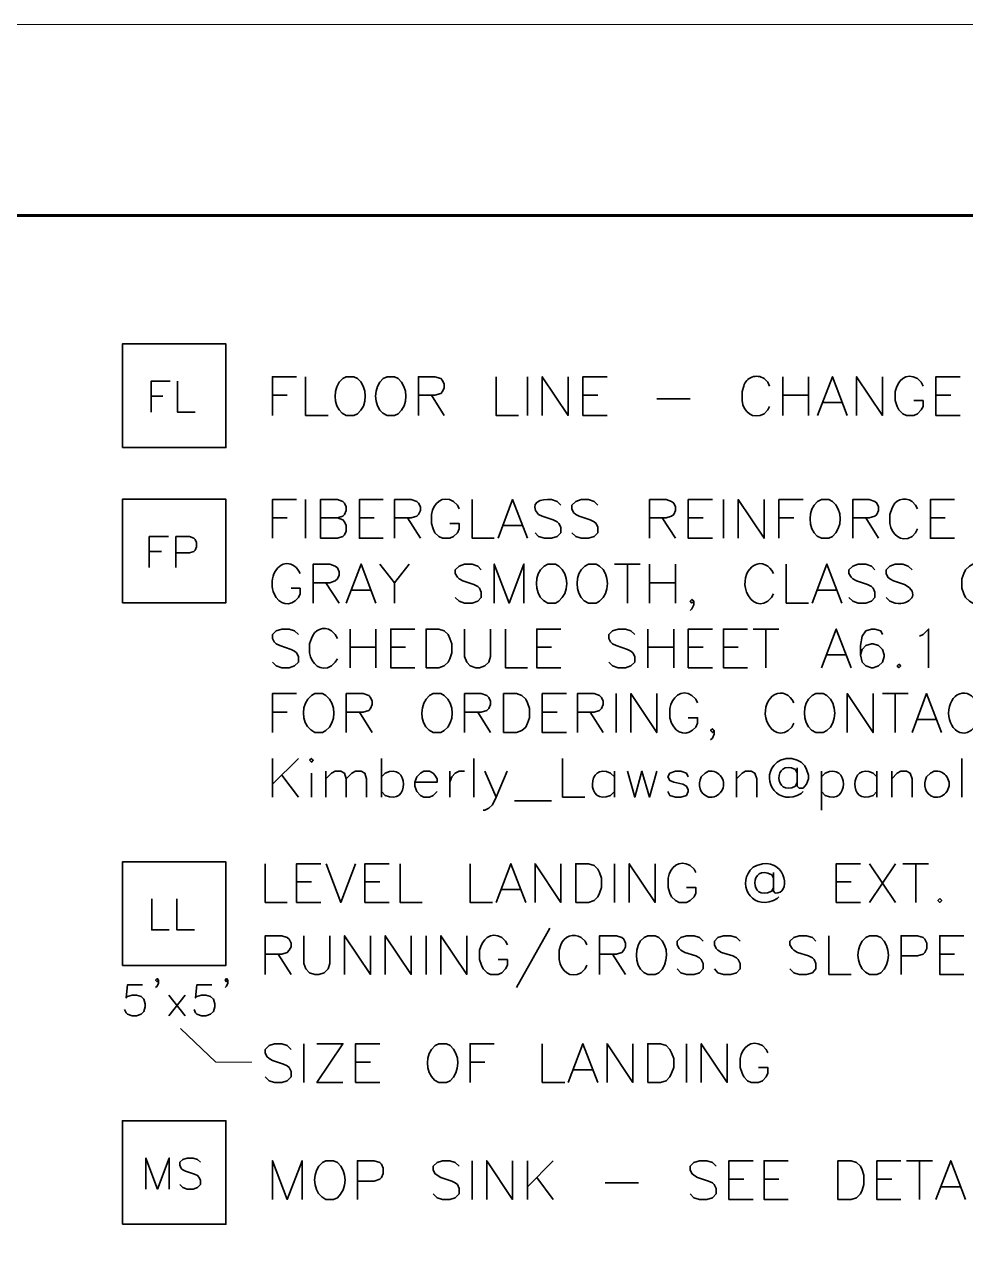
# Model space of a CAD drawing. Header units: inches. Extents: x 5 to 516, y -193 to 129.
# Drawn here: x 81.66 to 90.75, y 18.28 to 30.08 of the extents above; entities that cross this region are included whole.
import ezdxf

# ---------------------------------------------------------------- set-up
doc = ezdxf.new("R2010")
doc.units = ezdxf.units.IN
doc.header["$MEASUREMENT"] = 0
doc.layers.add('PDF_Geometry', color=7, linetype='Continuous')

msp = doc.modelspace()

# ---------------------------------------------------------------- linework, layer by layer
at = {"layer": 'PDF_Geometry', "lineweight": 15}
for points in [[(25.8702947, 30.0810011), (126.1436385, 30.0810011)], [(83.1636343, 20.3810016), (83.5069676, 20.0576683), (83.8536343, 20.0576683)]]:
    msp.add_lwpolyline(points, dxfattribs=at)
at = {"layer": 'PDF_Geometry', "lineweight": 60}
msp.add_lwpolyline([(136.7703009, 28.2343348), (9.7736273, 28.2343348), (9.7736273, 5.734333), (144.7703015, 5.734333)], dxfattribs=at)
at = {"layer": 'PDF_Geometry', "lineweight": 35}
for points in [[(82.6036367, 25.9943342), (82.6036367, 26.9943343), (83.6036367, 26.9943343), (83.6036367, 25.9943342)], [(82.6036367, 24.4943341), (82.6036367, 25.4943342), (83.6036367, 25.4943342), (83.6036367, 24.4943341)], [(85.5369662, 23.8676691), (85.5369662, 24.2410025), (85.6602995, 24.2410025), (85.7136328, 24.2243358), (85.7502995, 24.1876692), (85.7669662, 24.1510025), (85.7869662, 24.0976692), (85.7869662, 24.0110025), (85.7669662, 23.9543358), (85.7502995, 23.9210025), (85.7136328, 23.8843358), (85.6602995, 23.8676691)], [(90.1069705, 23.9010011), (90.0903038, 23.8843344), (90.1069705, 23.8676678), (90.1236371, 23.8843344)], [(86.2869662, 23.2410008), (86.2869662, 23.6176675), (86.4102996, 23.6176675), (86.4636329, 23.5976675), (86.5002996, 23.5643341), (86.5169662, 23.5276675), (86.5369662, 23.4743341), (86.5369662, 23.3843341), (86.5169662, 23.3310008), (86.5002996, 23.2943341), (86.4636329, 23.2610008), (86.4102996, 23.2410008)], [(84.4103046, 22.9743348), (84.4303046, 22.9543348), (84.4469712, 22.9743348), (84.4303046, 22.9910014)], [(82.6036367, 20.9910006), (82.6036367, 21.9910007), (83.6036367, 21.9910007), (83.6036367, 20.9910006)], [(86.9836351, 21.6010013), (86.9836351, 21.9743346), (87.1069685, 21.9743346), (87.1603018, 21.957668), (87.1969685, 21.9210013), (87.2136351, 21.887668), (87.2336351, 21.8343346), (87.2336351, 21.7443346), (87.2136351, 21.6910013), (87.1969685, 21.6543346), (87.1603018, 21.6176679), (87.1069685, 21.6010013)], [(90.5003048, 21.6376681), (90.4836381, 21.6176681), (90.5003048, 21.6010015), (90.5203048, 21.6176681)], [(87.680304, 19.8610007), (87.680304, 20.2343341), (87.8036373, 20.2343341), (87.8569707, 20.2176674), (87.8936374, 20.1810007), (87.910304, 20.1476674), (87.930304, 20.0910007), (87.930304, 20.0043341), (87.910304, 19.9510007), (87.8936374, 19.9143341), (87.8569707, 19.8776674), (87.8036373, 19.8610007)], [(82.6036367, 18.4910004), (82.6036367, 19.4910005), (83.6036367, 19.4910005), (83.6036367, 18.4910004)], [(89.5169741, 18.7310008), (89.5169741, 19.1043342), (89.6436407, 19.1043342), (89.6969741, 19.0876675), (89.7336408, 19.0510009), (89.7503074, 19.0176675), (89.7669741, 18.9643342), (89.7669741, 18.8743342), (89.7503074, 18.8210008), (89.7336408, 18.7843342), (89.6969741, 18.7476675), (89.6436407, 18.7310008)]]:
    msp.add_lwpolyline(points, close=True, dxfattribs=at)
for points in [[(88.856967, 26.5876672), (88.8403003, 26.6243339), (88.8036336, 26.6610005, 0.5083629243), (88.6069669, 26.5876672), (88.5903003, 26.5343338), (88.5903003, 26.4476672)], [(88.266974, 22.617669, 1.1573649951), (88.266974, 22.8676691), (88.2336406, 22.8476691), (88.196974, 22.8143357)], [(90.4469702, 22.617669, 1.1573649951), (90.4469702, 22.8676691), (90.4103035, 22.8476691), (90.3736369, 22.8143357)]]:
    msp.add_lwpolyline(points, format="xyb", dxfattribs=at)
for points in [[(82.8803023, 26.334334), (82.8803023, 26.634334), (83.0636356, 26.634334)], [(83.1369687, 26.6343353), (83.1369687, 26.3343353), (83.3069687, 26.3343353)], [(84.0536354, 26.3043352), (84.0536354, 26.6776685), (84.2869688, 26.6776685)], [(84.373636, 26.6776669), (84.373636, 26.3043336), (84.5903027, 26.3043336)], [(84.8736404, 26.6610002), (84.840307, 26.6776669), (84.7669737, 26.6776669), (84.7336404, 26.6610002), (84.6969737, 26.6243336)], [(85.2669713, 26.6610002), (85.233638, 26.6776669), (85.1603046, 26.6776669), (85.1236379, 26.6610002), (85.0903046, 26.6243336)], [(85.4636358, 26.3043352), (85.4636358, 26.6776685), (85.6236358, 26.6776685), (85.6803025, 26.6610019), (85.6969692, 26.6410019), (85.7136358, 26.6076685), (85.7136358, 26.5710019), (85.6969692, 26.5343352), (85.6803025, 26.5176685), (85.6236358, 26.5010019), (85.4636358, 26.5010019)], [(86.2136359, 26.6776669), (86.2136359, 26.3043336), (86.4303025, 26.3043336)], [(86.5169738, 26.6776669), (86.5169738, 26.3043336)], [(86.6603047, 26.3043352), (86.6603047, 26.6776685), (86.9103048, 26.3043352), (86.9103048, 26.6776685)], [(87.286969, 26.3043352), (87.0536357, 26.3043352), (87.0536357, 26.6776685), (87.286969, 26.6776685)], [(88.9836353, 26.6776669), (88.9836353, 26.3043336)], [(89.2336353, 26.6776669), (89.2336353, 26.3043336)], [(89.3203052, 26.3043352), (89.4636386, 26.6776685), (89.6069719, 26.3043352)], [(89.6969735, 26.3043352), (89.6969735, 26.6776685), (89.9469736, 26.3043352), (89.9469736, 26.6776685)], [(90.3403045, 26.5876672), (90.3203045, 26.6243339), (90.2869711, 26.6610005)], [(90.6969696, 26.3043352), (90.4636362, 26.3043352), (90.4636362, 26.6776685), (90.6969696, 26.6776685)], [(82.8803023, 26.491001), (82.9936356, 26.491001)], [(84.0536354, 26.5010006), (84.1969688, 26.5010006)], [(85.5903041, 26.5010006), (85.7136375, 26.304334)], [(87.0536357, 26.5010006), (87.196969, 26.5010006)], [(87.7669739, 26.4643355), (88.0903073, 26.4643355)], [(88.9836353, 26.5010006), (89.2336353, 26.5010006)], [(90.0703045, 26.5343338), (90.0703045, 26.4476672), (90.0903045, 26.3910005), (90.1069711, 26.3576672), (90.1436378, 26.3210005), (90.1803045, 26.3043338), (90.2503045, 26.3043338), (90.2869711, 26.3210005), (90.3203045, 26.3576672), (90.3403045, 26.3910005), (90.3403045, 26.4476672), (90.2503045, 26.4476672)], [(90.4636362, 26.5010006), (90.6069695, 26.5010006)], [(88.8036336, 26.3210005), (88.8403003, 26.3576672), (88.856967, 26.3910005)], [(89.3736364, 26.4276669), (89.5536364, 26.4276669)], [(84.7669737, 26.3043336), (84.840307, 26.3043336), (84.8736404, 26.3210002)], [(85.1603046, 26.3043336), (85.233638, 26.3043336), (85.2669713, 26.3210002)], [(84.0536354, 25.1176692), (84.0536354, 25.4910026), (84.2869688, 25.4910026)], [(84.373636, 25.491001), (84.373636, 25.1176676)], [(84.5169737, 25.1176692), (84.5169737, 25.4910026), (84.680307, 25.4910026), (84.7336404, 25.4743359), (84.750307, 25.4576693), (84.7669737, 25.4210026), (84.7669737, 25.3843359), (84.750307, 25.3476693), (84.7336404, 25.3310026), (84.680307, 25.3143359), (84.5169737, 25.3143359)], [(85.1236352, 25.1176692), (84.8936352, 25.1176692), (84.8936352, 25.4910026), (85.1236352, 25.4910026)], [(85.233635, 25.1176692), (85.233635, 25.4910026), (85.393635, 25.4910026), (85.4469683, 25.4743359), (85.463635, 25.4576693), (85.483635, 25.4210026), (85.483635, 25.3843359), (85.463635, 25.3476693), (85.4469683, 25.3310026), (85.393635, 25.3143359), (85.233635, 25.3143359)], [(85.8569667, 25.4010012), (85.8403001, 25.4376679), (85.8036334, 25.4743346)], [(85.983635, 25.491001), (85.983635, 25.1176676), (86.1969684, 25.1176676)], [(86.2336351, 25.1176692), (86.3736351, 25.4910026), (86.5169684, 25.1176692)], [(86.8403042, 25.4376681), (86.8036375, 25.4743348), (86.7503042, 25.4910014)], [(87.1969733, 25.4376681), (87.1603067, 25.4743348), (87.1069733, 25.4910014), (87.0369733, 25.4910014), (86.98364, 25.4743348), (86.9469733, 25.4376681), (86.9469733, 25.4010014), (86.96364, 25.3676681), (86.98364, 25.3476681), (87.0169733, 25.3310014), (87.12364, 25.2943348), (87.1603067, 25.2776681), (87.1803067, 25.2610014), (87.1969733, 25.2243348), (87.1969733, 25.1710014), (87.1603067, 25.1343347), (87.1069733, 25.1176681), (87.0369733, 25.1176681), (86.98364, 25.1343347), (86.9469733, 25.1710014)], [(87.6969734, 25.1176692), (87.6969734, 25.4910026), (87.8569734, 25.4910026), (87.9103067, 25.4743359), (87.9303067, 25.4576693), (87.9469734, 25.4210026), (87.9469734, 25.3843359), (87.9303067, 25.3476693), (87.9103067, 25.3310026), (87.8569734, 25.3143359), (87.6969734, 25.3143359)], [(88.3036385, 25.1176692), (88.0703051, 25.1176692), (88.0703051, 25.4910026), (88.3036385, 25.4910026)], [(88.4103049, 25.491001), (88.4103049, 25.1176676)], [(88.5536358, 25.1176692), (88.5536358, 25.4910026), (88.8036358, 25.1176692), (88.8036358, 25.4910026)], [(88.9469735, 25.1176692), (88.9469735, 25.4910026), (89.1803068, 25.4910026)], [(89.4636337, 25.4743343), (89.4303003, 25.491001), (89.356967, 25.491001), (89.3203003, 25.4743343), (89.286967, 25.4376676)], [(89.660305, 25.1176692), (89.660305, 25.4910026), (89.820305, 25.4910026), (89.8736383, 25.4743359), (89.8936383, 25.4576693), (89.910305, 25.4210026), (89.910305, 25.3843359), (89.8936383, 25.3476693), (89.8736383, 25.3310026), (89.820305, 25.3143359), (89.660305, 25.3143359)], [(90.0369699, 25.4010012), (90.0169699, 25.3476679), (90.0169699, 25.2610012)], [(90.2869699, 25.4010012), (90.2669699, 25.4376679), (90.2336366, 25.4743346)], [(90.6436384, 25.1176692), (90.410305, 25.1176692), (90.410305, 25.4910026), (90.6436384, 25.4910026)], [(84.0536354, 25.3143347), (84.1969688, 25.3143347)], [(84.6803038, 25.3143347), (84.7336371, 25.2943347), (84.7503038, 25.277668), (84.7669704, 25.2410014), (84.7669704, 25.187668), (84.7503038, 25.1510013), (84.7336371, 25.1343347), (84.6803038, 25.117668), (84.5169704, 25.117668)], [(84.8936352, 25.3143347), (85.0369686, 25.3143347)], [(85.3569667, 25.3143347), (85.4836334, 25.117668)], [(85.5903, 25.3476679), (85.5903, 25.2610012), (85.6069667, 25.2076679), (85.6236334, 25.1710012), (85.6603, 25.1343345), (85.6969667, 25.1176679), (85.7669667, 25.1176679), (85.8036334, 25.1343345), (85.8403001, 25.1710012), (85.8569667, 25.2076679), (85.8569667, 25.2610012), (85.7669667, 25.2610012)], [(86.6236375, 25.3476681), (86.6603042, 25.3310014), (86.7669709, 25.2943348), (86.8036375, 25.2776681), (86.8203042, 25.2610014), (86.8403042, 25.2243348), (86.8403042, 25.1710014), (86.8036375, 25.1343347), (86.7503042, 25.1176681), (86.6803042, 25.1176681), (86.6236375, 25.1343347), (86.5903042, 25.1710014)], [(87.8203051, 25.3143347), (87.9469718, 25.117668)], [(88.0703051, 25.3143347), (88.2136385, 25.3143347)], [(88.9469735, 25.3143347), (89.0903068, 25.3143347)], [(89.7869665, 25.3143347), (89.9102998, 25.117668)], [(90.410305, 25.3143347), (90.5536384, 25.3143347)], [(86.2869662, 25.2410009), (86.4636329, 25.2410009)], [(90.2336366, 25.1343345), (90.2669699, 25.1710012), (90.2869699, 25.2076679)], [(82.8636397, 24.8343338), (82.8636397, 25.1343339), (83.0503063, 25.1343339)], [(83.1202993, 24.8343338), (83.1202993, 25.1343339), (83.2502993, 25.1343339), (83.2936326, 25.1176672), (83.306966, 25.1043339), (83.3202993, 25.0776672), (83.3202993, 25.0343339), (83.306966, 25.0043339), (83.2936326, 24.9910005), (83.2502993, 24.9776672), (83.1202993, 24.9776672)], [(89.356967, 25.1176676), (89.4303003, 25.1176676), (89.4636337, 25.1343343)], [(82.8636397, 24.9910009), (82.9803063, 24.9910009)], [(84.4469731, 24.4910009), (84.4469731, 24.8676676), (84.6069731, 24.8676676), (84.6603065, 24.8476676), (84.6803065, 24.8310009), (84.6969731, 24.7943342), (84.6969731, 24.7610009), (84.6803065, 24.7243342), (84.6603065, 24.7076676), (84.6069731, 24.6876676), (84.4469731, 24.6876676)], [(84.7669737, 24.4910009), (84.910307, 24.8676676), (85.0536404, 24.4910009)], [(85.0903041, 24.8676692), (85.2336374, 24.6876692), (85.2336374, 24.4910025)], [(85.3736361, 24.8676692), (85.2336361, 24.6876692)], [(86.070305, 24.8143347), (86.0369716, 24.847668), (85.9836383, 24.867668), (85.9103049, 24.867668), (85.8569716, 24.847668), (85.8203049, 24.8143347), (85.8203049, 24.777668), (85.8403049, 24.7410013), (85.8569716, 24.7243346), (85.8936383, 24.707668), (86.000305, 24.6710013), (86.0369716, 24.6510013), (86.0536383, 24.6343346), (86.070305, 24.597668), (86.070305, 24.5443346), (86.0369716, 24.5110013), (85.9836383, 24.4910013), (85.9103049, 24.4910013), (85.8569716, 24.5110013), (85.8203049, 24.5443346)], [(86.1969733, 24.4910009), (86.1969733, 24.8676676), (86.3403066, 24.4910009), (86.48364, 24.8676676), (86.48364, 24.4910009)], [(86.8203026, 24.8476692), (86.7869692, 24.8676692), (86.7136359, 24.8676692), (86.6803026, 24.8476692), (86.6436359, 24.8143359)], [(87.2136335, 24.8476692), (87.1803002, 24.8676692), (87.1069668, 24.8676692), (87.0703002, 24.8476692), (87.0369668, 24.8143359)], [(87.3569668, 24.8676692), (87.6069669, 24.8676692)], [(87.4836352, 24.8676692), (87.4836352, 24.4910025)], [(87.6969734, 24.8676692), (87.6969734, 24.4910025)], [(87.9469734, 24.8676692), (87.9469734, 24.4910025)], [(89.016974, 24.8676692), (89.016974, 24.4910025), (89.2336407, 24.4910025)], [(89.2669741, 24.4910009), (89.4103074, 24.8676676), (89.5536407, 24.4910009)], [(89.8736364, 24.8143347), (89.8403031, 24.847668), (89.7869698, 24.867668), (89.7136364, 24.867668), (89.6603031, 24.847668), (89.6236364, 24.8143347), (89.6236364, 24.777668), (89.6436364, 24.7410013), (89.6603031, 24.7243346), (89.6969697, 24.707668), (89.8036364, 24.6710013), (89.8403031, 24.6510013), (89.8569698, 24.6343346), (89.8736364, 24.597668), (89.8736364, 24.5443346), (89.8403031, 24.5110013), (89.7869698, 24.4910013), (89.7136364, 24.4910013), (89.6603031, 24.5110013), (89.6236364, 24.5443346)], [(90.2336354, 24.8143347), (90.1969687, 24.847668), (90.1436354, 24.867668), (90.070302, 24.867668), (90.0169687, 24.847668), (89.9836354, 24.8143347), (89.9836354, 24.777668), (90.000302, 24.7410013), (90.0169687, 24.7243346), (90.0536354, 24.707668), (90.160302, 24.6710013)], [(90.9836354, 24.7776678), (90.9636354, 24.8143345), (90.9303021, 24.8476678), (90.8936354, 24.8676678), (90.8203021, 24.8676678), (90.7869687, 24.8476678), (90.7503021, 24.8143345), (90.7336354, 24.7776678), (90.7136354, 24.7243344), (90.7136354, 24.6343344), (90.7336354, 24.5810011), (90.7503021, 24.5443344), (90.7869687, 24.5110011), (90.8203021, 24.4910011), (90.8936354, 24.4910011), (90.9303021, 24.5110011), (90.9636354, 24.5443344), (90.9836354, 24.5810011)], [(84.5703048, 24.687668), (84.6969715, 24.4910014)], [(87.6969734, 24.687668), (87.9469734, 24.687668)], [(84.3036382, 24.5443344), (84.3203048, 24.5810011), (84.3203048, 24.6343344), (84.2336381, 24.6343344)], [(84.8203049, 24.6176692), (85.0003049, 24.6176692)], [(88.8403022, 24.5110011), (88.8736355, 24.5443344), (88.8936355, 24.5810011)], [(89.3203052, 24.6176692), (89.5003052, 24.6176692)], [(86.7136359, 24.4910025), (86.7869692, 24.4910025), (86.8203026, 24.5110025)], [(87.1069668, 24.4910025), (87.1803002, 24.4910025), (87.2136335, 24.5110025)], [(88.1236363, 24.5110001), (88.1069696, 24.4910001), (88.090303, 24.5110001), (88.1069696, 24.5276667), (88.1236363, 24.5110001), (88.1236363, 24.4743334), (88.1069696, 24.4376667), (88.090303, 24.4210001)], [(90.070302, 24.4910013), (90.0169687, 24.5110013), (89.9836354, 24.5443346)], [(84.3036354, 24.187668), (84.2669688, 24.2243347), (84.2136354, 24.2410013), (84.1436354, 24.2410013), (84.0903021, 24.2243347), (84.0536354, 24.187668), (84.0536354, 24.1510013), (84.0703021, 24.117668), (84.0903021, 24.097668), (84.1236354, 24.0810013), (84.2336354, 24.0443347), (84.2669688, 24.027668), (84.2869688, 24.0110013), (84.3036354, 23.9743347), (84.3036354, 23.9210013), (84.2669688, 23.8843346), (84.2136354, 23.867668), (84.1436354, 23.867668), (84.0903021, 23.8843346), (84.0536354, 23.9210013)], [(84.6803038, 24.1510011), (84.6603038, 24.1876678), (84.6236371, 24.2243345)], [(84.8036355, 24.2410009), (84.8036355, 23.8676675)], [(85.0536355, 24.2410009), (85.0536355, 23.8676675)], [(85.4303065, 23.8676691), (85.1969732, 23.8676691), (85.1969732, 24.2410025), (85.4303065, 24.2410025)], [(85.9103047, 24.2410009), (85.9103047, 23.9743342), (85.9303047, 23.9210008), (85.963638, 23.8843342), (86.0169714, 23.8676675), (86.053638, 23.8676675), (86.1069714, 23.8843342), (86.143638, 23.9210008), (86.1603047, 23.9743342), (86.1603047, 24.2410009)], [(86.3036356, 24.2410009), (86.3036356, 23.8676675), (86.5169689, 23.8676675)], [(86.8403001, 23.8676691), (86.6069668, 23.8676691), (86.6069668, 24.2410025), (86.8403001, 24.2410025)], [(87.5536357, 24.187668), (87.516969, 24.2243347), (87.4636357, 24.2410013), (87.3936357, 24.2410013), (87.3403023, 24.2243347), (87.3036357, 24.187668), (87.3036357, 24.1510013), (87.3203023, 24.117668), (87.3403023, 24.097668), (87.3736357, 24.0810013), (87.4836357, 24.0443347), (87.516969, 24.027668), (87.536969, 24.0110013), (87.5536357, 23.9743347), (87.5536357, 23.9210013), (87.516969, 23.8843346), (87.4636357, 23.867668), (87.3936357, 23.867668), (87.3403023, 23.8843346), (87.3036357, 23.9210013)], [(87.680304, 24.2410009), (87.680304, 23.8676675)], [(87.930304, 24.2410009), (87.930304, 23.8676675)], [(88.3036385, 23.8676691), (88.0703051, 23.8676691), (88.0703051, 24.2410025), (88.3036385, 24.2410025)], [(88.6436382, 23.8676691), (88.4103049, 23.8676691), (88.4103049, 24.2410025), (88.6436382, 24.2410025)], [(88.6969735, 24.2410009), (88.9469735, 24.2410009)], [(88.8203052, 24.2410009), (88.8203052, 23.8676675)], [(89.356967, 23.8676691), (89.5003004, 24.2410025), (89.6436337, 23.8676691)], [(89.9469702, 24.187668), (89.9303035, 24.2243347), (89.8736368, 24.2410013), (89.8403035, 24.2410013), (89.7869702, 24.2243347), (89.7503035, 24.1710013), (89.7336368, 24.0810013), (89.7336368, 23.9910013), (89.7503035, 23.9210013), (89.7869702, 23.8843346), (89.8403035, 23.867668), (89.8569702, 23.867668), (89.9103035, 23.8843346), (89.9469702, 23.9210013), (89.9636368, 23.9743347), (89.9636368, 23.9910013), (89.9469702, 24.0443347), (89.9103035, 24.0810013), (89.8569702, 24.097668), (89.8403035, 24.097668), (89.7869702, 24.0810013), (89.7503035, 24.0443347), (89.7336368, 23.9910013)], [(90.3036359, 24.1710003), (90.3403026, 24.187667), (90.3936359, 24.2410003), (90.3936359, 23.867667)], [(84.4303037, 24.1510011), (84.4103037, 24.0976678), (84.4103037, 24.0110011)], [(84.8036355, 24.0643346), (85.0536355, 24.0643346)], [(85.1969732, 24.0643346), (85.3403065, 24.0643346)], [(86.6069668, 24.0643346), (86.7503001, 24.0643346)], [(87.680304, 24.0643346), (87.930304, 24.0643346)], [(88.0703051, 24.0643346), (88.2136385, 24.0643346)], [(88.4103049, 24.0643346), (88.5536382, 24.0643346)], [(89.410305, 23.9910008), (89.590305, 23.9910008)], [(84.6236371, 23.8843344), (84.6603038, 23.9210011), (84.6803038, 23.9543345)], [(84.0536354, 23.2410008), (84.0536354, 23.6176675), (84.2869688, 23.6176675)], [(84.5703024, 23.5976691), (84.5369691, 23.6176691), (84.4636357, 23.6176691), (84.4303024, 23.5976691), (84.3936357, 23.5643358)], [(84.7669737, 23.2410008), (84.7669737, 23.6176675), (84.930307, 23.6176675), (84.9836404, 23.5976675), (85.000307, 23.5810008), (85.0169737, 23.5443341), (85.0169737, 23.5110008), (85.000307, 23.4743341), (84.9836404, 23.4543341), (84.930307, 23.4376675), (84.7669737, 23.4376675)], [(85.7136334, 23.5976691), (85.6803, 23.6176691), (85.6069667, 23.6176691), (85.5703, 23.5976691), (85.5369667, 23.5643358)], [(85.9103047, 23.2410008), (85.9103047, 23.6176675), (86.0703047, 23.6176675), (86.123638, 23.5976675), (86.143638, 23.5810008), (86.1603047, 23.5443341), (86.1603047, 23.5110008), (86.143638, 23.4743341), (86.123638, 23.4543341), (86.0703047, 23.4376675), (85.9103047, 23.4376675)], [(86.8936381, 23.2410008), (86.6603047, 23.2410008), (86.6603047, 23.6176675), (86.8936381, 23.6176675)], [(87.0003045, 23.2410008), (87.0003045, 23.6176675), (87.1603045, 23.6176675), (87.2136378, 23.5976675), (87.2336378, 23.5810008), (87.2503045, 23.5443341), (87.2503045, 23.5110008), (87.2336378, 23.4743341), (87.2136378, 23.4543341), (87.1603045, 23.4376675), (87.0003045, 23.4376675)], [(87.3736362, 23.6176691), (87.3736362, 23.2410024)], [(87.5169739, 23.2410008), (87.5169739, 23.6176675), (87.7669739, 23.2410008), (87.7669739, 23.6176675)], [(89.4103025, 23.5976691), (89.3736358, 23.6176691), (89.3036358, 23.6176691), (89.2669692, 23.5976691), (89.2336358, 23.5643358)], [(89.606967, 23.2410008), (89.606967, 23.6176675), (89.856967, 23.2410008), (89.856967, 23.6176675)], [(89.9469702, 23.6176691), (90.1969702, 23.6176691)], [(90.0703053, 23.6176691), (90.0703053, 23.2410024)], [(90.2336354, 23.2410008), (90.3736354, 23.6176675), (90.5169687, 23.2410008)], [(88.1603049, 23.5276677), (88.1436382, 23.5643344), (88.1069715, 23.5976677)], [(84.0536354, 23.4376679), (84.1969688, 23.4376679)], [(84.8936352, 23.4376679), (85.0169686, 23.2410013)], [(86.0369662, 23.4376679), (86.1602995, 23.2410013)], [(86.6603047, 23.4376679), (86.8036381, 23.4376679)], [(87.1236362, 23.4376679), (87.2503029, 23.2410013)], [(87.8936382, 23.4743343), (87.8936382, 23.3843343), (87.9103048, 23.331001)], [(88.1436382, 23.2943343), (88.1603049, 23.331001), (88.1603049, 23.3843343), (88.0703048, 23.3843343)], [(84.4636357, 23.2410024), (84.5369691, 23.2410024), (84.5703024, 23.2610024)], [(85.6069667, 23.2410024), (85.6803, 23.2410024), (85.7136334, 23.2610024)], [(88.3203051, 23.261), (88.3036385, 23.241), (88.2869718, 23.261), (88.3036385, 23.2776666), (88.3203051, 23.261), (88.3203051, 23.2243333), (88.3036385, 23.1876666), (88.2869718, 23.171)], [(89.036971, 23.261001), (89.0703044, 23.2943343), (89.0903044, 23.331001)], [(89.3036358, 23.2410024), (89.3736358, 23.2410024), (89.4103025, 23.2610024)], [(90.2869699, 23.3676691), (90.4636366, 23.3676691)], [(84.0536354, 22.9910008), (84.0536354, 22.6176674)], [(84.3036354, 22.9910008), (84.0536354, 22.7410007)], [(85.1069667, 22.9910008), (85.1069667, 22.6176674)], [(86.0003044, 22.9910008), (86.0003044, 22.6176674)], [(86.8569668, 22.9910008), (86.8569668, 22.6176674), (87.0703002, 22.6176674)], [(89.1236364, 22.901001), (89.1236364, 22.7243344), (89.1436364, 22.7043344), (89.180303, 22.7043344), (89.2136364, 22.741001), (89.2336364, 22.7943344), (89.2336364, 22.831001), (89.2136364, 22.8843344), (89.1969697, 22.921001), (89.160303, 22.9543344), (89.1236364, 22.9743344), (89.070303, 22.991001), (89.0169697, 22.991001), (88.9636364, 22.9743344), (88.930303, 22.9543344)], [(90.7136362, 22.9910008), (90.7136362, 22.6176674)], [(84.1436352, 22.8310005), (84.3036352, 22.6176671)], [(84.4303037, 22.8476682), (84.4303037, 22.6176682)], [(84.5703048, 22.8676691), (84.5703048, 22.617669)], [(84.5703048, 22.7943353), (84.6236382, 22.8476686), (84.6603048, 22.8676686), (84.7136382, 22.8676686), (84.7503049, 22.8476686), (84.7669715, 22.7943353), (84.7669715, 22.6176686)], [(84.7669737, 22.7943353), (84.820307, 22.8476686), (84.8569737, 22.8676686), (84.910307, 22.8676686), (84.9469737, 22.8476686), (84.9636404, 22.7943353), (84.9636404, 22.6176686)], [(85.1069667, 22.8143345), (85.1436333, 22.8476678)], [(85.4303038, 22.7609999), (85.6436372, 22.7609999), (85.6436372, 22.7943333), (85.6236372, 22.8309999), (85.6069705, 22.8476666), (85.5703038, 22.8676666), (85.5169705, 22.8676666), (85.4836372, 22.8476666), (85.4469705, 22.8143333), (85.4303038, 22.7609999), (85.4303038, 22.7243333), (85.4469705, 22.6709999), (85.4836372, 22.6343333), (85.5169705, 22.6176666), (85.5703038, 22.6176666), (85.6069705, 22.6343333), (85.6436372, 22.6709999)], [(85.7669738, 22.8676691), (85.7669738, 22.617669)], [(85.7669738, 22.7609999), (85.7869738, 22.8143333), (85.8203071, 22.8476666), (85.8569738, 22.8676666), (85.9103071, 22.8676666)], [(86.1069667, 22.8676691), (86.2136334, 22.617669), (86.3203001, 22.8676691)], [(87.3569668, 22.8143345), (87.3203002, 22.8476678)], [(87.3569668, 22.8676691), (87.3569668, 22.617669)], [(87.4836352, 22.8676691), (87.5536352, 22.617669), (87.6236352, 22.8676691), (87.6969685, 22.617669), (87.7669685, 22.8676691)], [(88.0703051, 22.8143345), (88.0536385, 22.8476678), (88.0003051, 22.8676678), (87.9469718, 22.8676678), (87.8936384, 22.8476678), (87.8736384, 22.8143345), (87.8936384, 22.7776678), (87.9303051, 22.7610012), (88.0169718, 22.7410012), (88.0536385, 22.7243345), (88.0703051, 22.6876678), (88.0703051, 22.6710012), (88.0536385, 22.6343345), (88.0003051, 22.6176678), (87.9469718, 22.6176678), (87.8936384, 22.6343345), (87.8736384, 22.6710012)], [(88.5369664, 22.8676691), (88.5369664, 22.617669)], [(88.5369664, 22.7943353), (88.5902997, 22.8476686), (88.6236331, 22.8676686), (88.6802997, 22.8676686), (88.7136331, 22.8476686), (88.7336331, 22.7943353), (88.7336331, 22.6176686)], [(89.1236364, 22.8476682), (89.1069697, 22.8843348)], [(89.356967, 22.8676691), (89.356967, 22.4910024)], [(89.356967, 22.8143345), (89.3936337, 22.8476678)], [(89.8936356, 22.8143345), (89.8569689, 22.8476678)], [(89.8936356, 22.8676691), (89.8936356, 22.617669)], [(90.0369699, 22.8676691), (90.0369699, 22.617669)], [(90.0369699, 22.7943353), (90.0903032, 22.8476686), (90.1236366, 22.8676686), (90.1803033, 22.8676686), (90.2136366, 22.8476686), (90.2336366, 22.7943353), (90.2336366, 22.6176686)], [(85.1436333, 22.6343345), (85.1069667, 22.6710012)], [(87.3203002, 22.6343345), (87.3569668, 22.6710012)], [(89.1069697, 22.7243348), (89.1236364, 22.7610015)], [(89.1236364, 22.6343343), (89.160303, 22.651001), (89.180303, 22.671001)], [(89.3936337, 22.6343345), (89.356967, 22.6710012)], [(89.8569689, 22.6343345), (89.8936356, 22.6710012)], [(86.2136359, 22.617669), (86.1803025, 22.5443357), (86.1436359, 22.5110024), (86.1069692, 22.4910024), (86.0903025, 22.4910024)], [(86.3936353, 22.5810005), (86.750302, 22.5810005)], [(83.9836349, 21.9743347), (83.9836349, 21.6010013), (84.1969682, 21.6010013)], [(84.5202994, 21.6010013), (84.2869661, 21.6010013), (84.2869661, 21.9743346), (84.5202994, 21.9743346)], [(84.5736346, 21.9743347), (84.7136347, 21.6010013), (84.856968, 21.9743347)], [(85.1803065, 21.6010013), (84.9469732, 21.6010013), (84.9469732, 21.9743346), (85.1803065, 21.9743346)], [(85.2869661, 21.9743347), (85.2869661, 21.6010013), (85.5002995, 21.6010013)], [(85.9636358, 21.9743347), (85.9636358, 21.6010013), (86.1803025, 21.6010013)], [(86.2136359, 21.6010013), (86.3569692, 21.9743346), (86.5003026, 21.6010013)], [(86.5903042, 21.6010013), (86.5903042, 21.9743346), (86.8403042, 21.6010013), (86.8403042, 21.9743346)], [(87.3569668, 21.9743347), (87.3569668, 21.6010013)], [(87.5003045, 21.6010013), (87.5003045, 21.9743346), (87.7503046, 21.6010013), (87.7503046, 21.9743346)], [(88.1436355, 21.8876682), (88.1269688, 21.9210015), (88.0903021, 21.9576682)], [(88.7869689, 21.9743348), (88.7336355, 21.9576682), (88.6969689, 21.9410015)], [(89.733638, 21.6010013), (89.5003047, 21.6010013), (89.5003047, 21.9743346), (89.733638, 21.9743346)], [(89.8236351, 21.9743347), (90.0736351, 21.6010013)], [(90.0736351, 21.9743347), (89.8236351, 21.6010013)], [(90.1436356, 21.9743347), (90.3936357, 21.9743347)], [(90.2703039, 21.9743347), (90.2703039, 21.6010013)], [(88.8936355, 21.8343336), (88.8769689, 21.8676669)], [(88.8936355, 21.8876682), (88.8936355, 21.7076681), (88.9103022, 21.6910015)], [(84.2869661, 21.7976684), (84.4302994, 21.7976684)], [(84.9469732, 21.7976684), (85.0903065, 21.7976684)], [(86.2703036, 21.7243347), (86.4469703, 21.7243347)], [(87.8769688, 21.8343348), (87.8769688, 21.7443348), (87.8936355, 21.6910015), (87.9103021, 21.6543348), (87.9469688, 21.6176681), (87.9836355, 21.6010015), (88.0536355, 21.6010015), (88.0903021, 21.6176681), (88.1269688, 21.6543348), (88.1436355, 21.6910015), (88.1436355, 21.7443348), (88.0536355, 21.7443348)], [(88.8769689, 21.7076669), (88.8936355, 21.7443336)], [(89.5003047, 21.7976684), (89.643638, 21.7976684)], [(82.8869687, 21.6343349), (82.8869687, 21.3343349), (83.0569687, 21.3343349)], [(83.1303023, 21.6343349), (83.1303023, 21.3343349), (83.3003023, 21.3343349)], [(88.8936355, 21.6176681), (88.9303022, 21.6376681), (88.9469689, 21.6543348)], [(83.9836349, 20.9043341), (83.9836349, 21.2776674), (84.1436349, 21.2776674), (84.1969682, 21.2610008), (84.2136349, 21.2443341), (84.2336349, 21.2076674), (84.2336349, 21.1710008), (84.2136349, 21.1376674), (84.1969682, 21.1176674), (84.1436349, 21.1010008), (83.9836349, 21.1010008)], [(84.3569666, 21.2776675), (84.3569666, 21.0110008), (84.3769666, 20.9576675), (84.4102999, 20.9210008), (84.4636333, 20.9043341), (84.5003, 20.9043341), (84.5536333, 20.9210008), (84.5903, 20.9576675), (84.6069666, 21.0110008), (84.6069666, 21.2776675)], [(84.7503043, 20.9043341), (84.7503043, 21.2776674), (85.0003043, 20.9043341), (85.0003043, 21.2776674)], [(85.1436352, 20.9043341), (85.1436352, 21.2776674), (85.3936353, 20.9043341), (85.3936353, 21.2776674)], [(85.5369662, 21.2776675), (85.5369662, 20.9043341)], [(85.6803038, 20.9043341), (85.6803038, 21.2776674), (85.9303039, 20.9043341), (85.9303039, 21.2776674)], [(86.3236348, 21.191001), (86.3036348, 21.2243343), (86.2703014, 21.261001)], [(86.7336351, 21.3510012), (86.4103017, 20.7776679)], [(87.0903042, 21.191001), (87.0736376, 21.2243343), (87.0369709, 21.261001)], [(87.2136359, 20.9043341), (87.2136359, 21.2776674), (87.3769693, 21.2776674), (87.4303026, 21.2610008), (87.4469693, 21.2443341), (87.463636, 21.2076674), (87.463636, 21.1710008), (87.4469693, 21.1376674), (87.4303026, 21.1176674), (87.3769693, 21.1010008), (87.2136359, 21.1010008)], [(87.7869707, 21.2610008), (87.750304, 21.2776675), (87.680304, 21.2776675), (87.6436373, 21.2610008), (87.6069707, 21.2243342)], [(88.213636, 21.2243346), (88.1803027, 21.2610013), (88.1269693, 21.277668), (88.053636, 21.277668), (88.0003027, 21.2610013), (87.963636, 21.2243346), (87.963636, 21.1910013), (87.983636, 21.1543346), (88.0003027, 21.137668), (88.0369693, 21.117668), (88.143636, 21.0843346), (88.1803027, 21.0643346), (88.1969694, 21.047668), (88.213636, 21.0110013), (88.213636, 20.957668), (88.1803027, 20.9210013), (88.1269693, 20.9043346), (88.053636, 20.9043346), (88.0003027, 20.9210013), (87.963636, 20.957668)], [(88.573635, 21.2243346), (88.5369683, 21.2610013), (88.483635, 21.277668), (88.4103016, 21.277668), (88.3569683, 21.2610013), (88.3236349, 21.2243346), (88.3236349, 21.1910013), (88.3403016, 21.1543346), (88.3569683, 21.137668), (88.393635, 21.117668), (88.5003016, 21.0843346), (88.5369683, 21.0643346), (88.553635, 21.047668), (88.573635, 21.0110013), (88.573635, 20.957668), (88.5369683, 20.9210013), (88.483635, 20.9043346), (88.4103016, 20.9043346), (88.3569683, 20.9210013), (88.3236349, 20.957668)], [(89.3036358, 21.2243346), (89.2703025, 21.2610013), (89.2136358, 21.277668), (89.1436358, 21.277668), (89.0903025, 21.2610013), (89.0536358, 21.2243346), (89.0536358, 21.1910013), (89.0736358, 21.1543346), (89.0903025, 21.137668), (89.1269692, 21.117668), (89.2336358, 21.0843346), (89.2703025, 21.0643346), (89.2869692, 21.047668), (89.3036358, 21.0110013), (89.3036358, 20.957668), (89.2703025, 20.9210013), (89.2136358, 20.9043346), (89.1436358, 20.9043346), (89.0903025, 20.9210013), (89.0536358, 20.957668)], [(89.4303041, 21.2776675), (89.4303041, 20.9043341), (89.6436375, 20.9043341)], [(89.9303017, 21.2610008), (89.8936351, 21.2776675), (89.8236351, 21.2776675), (89.7869684, 21.2610008), (89.7503017, 21.2243342)], [(90.1269696, 20.9043341), (90.1269696, 21.2776674), (90.2869697, 21.2776674), (90.340303, 21.2610008), (90.3569697, 21.2443341), (90.3769697, 21.2076674), (90.3769697, 21.1543341), (90.3569697, 21.1176674), (90.340303, 21.1010008), (90.2869697, 21.0843341), (90.1269696, 21.0843341)], [(90.7336381, 20.9043341), (90.5003048, 20.9043341), (90.5003048, 21.2776674), (90.7336381, 21.2776674)], [(86.0536348, 21.1376676), (86.0536348, 21.0476676), (86.0736348, 20.9943343), (86.0903014, 20.9576676), (86.1269681, 20.9210009), (86.1603014, 20.9043343), (86.2336348, 20.9043343), (86.2703014, 20.9210009), (86.3036348, 20.9576676), (86.3236348, 20.9943343), (86.3236348, 21.0476676), (86.2336348, 21.0476676)], [(86.8403042, 21.191001), (86.8236375, 21.1376676), (86.8236375, 21.0476676)], [(84.1069666, 21.1010012), (84.2336333, 20.9043345)], [(87.3403042, 21.1010012), (87.4636376, 20.9043345)], [(90.5003048, 21.1010012), (90.6436381, 21.1010012)], [(87.0369709, 20.9210009), (87.0736376, 20.9576676), (87.0903042, 20.9943343)], [(87.680304, 20.9043341), (87.750304, 20.9043341), (87.7869707, 20.9210008)], [(89.8236351, 20.9043341), (89.8936351, 20.9043341), (89.9303017, 20.9210008)], [(82.7969689, 20.8043347), (82.6536356, 20.8043347), (82.6403022, 20.6776681), (82.6536356, 20.6910014), (82.6969689, 20.7043347), (82.7403023, 20.7043347), (82.7836356, 20.6910014), (82.8103023, 20.6643347), (82.8236356, 20.6210014), (82.8236356, 20.5910014), (82.8103023, 20.5476681), (82.7836356, 20.5210014), (82.7403023, 20.5043347), (82.6969689, 20.5043347), (82.6536356, 20.5210014), (82.6403022, 20.5343347), (82.6236356, 20.5643347)], [(82.9536326, 20.847668), (82.9402993, 20.8343347), (82.9236326, 20.847668), (82.9402993, 20.8643347), (82.9536326, 20.847668), (82.9536326, 20.8210013), (82.9402993, 20.7910013), (82.9236326, 20.777668)], [(83.4669722, 20.8043347), (83.3236389, 20.8043347), (83.3103056, 20.6776681), (83.3236389, 20.6910014), (83.3669722, 20.7043347), (83.4103056, 20.7043347), (83.4536389, 20.6910014), (83.4836389, 20.6643347), (83.4969722, 20.6210014), (83.4969722, 20.5910014), (83.4836389, 20.5476681), (83.4536389, 20.5210014), (83.4103056, 20.5043347), (83.3669722, 20.5043347), (83.3236389, 20.5210014), (83.3103056, 20.5343347), (83.2969722, 20.5643347)], [(83.6236359, 20.847668), (83.6103026, 20.8343347), (83.5969693, 20.847668), (83.6103026, 20.8643347), (83.6236359, 20.847668), (83.6236359, 20.8210013), (83.6103026, 20.7910013), (83.5969693, 20.777668)], [(83.0536353, 20.7043354), (83.210302, 20.5043354)], [(83.2103058, 20.7043354), (83.0536391, 20.5043354)], [(84.2336349, 20.1810013), (84.1969682, 20.217668), (84.1436349, 20.2343346), (84.0736349, 20.2343346), (84.0203015, 20.217668), (83.9836349, 20.1810013), (83.9836349, 20.147668), (84.0003015, 20.1110013), (84.0203015, 20.0910013), (84.0536349, 20.0743346), (84.1603016, 20.0376679), (84.1969682, 20.0210013), (84.2136349, 20.0043346), (84.2336349, 19.9676679), (84.2336349, 19.9143346), (84.1969682, 19.8776679), (84.1436349, 19.8610013), (84.0736349, 19.8610013), (84.0203015, 19.8776679), (83.9836349, 19.9143346)], [(84.3569666, 20.2343342), (84.3569666, 19.8610008)], [(84.7336349, 19.8610007), (84.4836349, 19.8610007), (84.7336349, 20.2343341), (84.4836349, 20.2343341)], [(85.0903, 19.8610007), (84.8569666, 19.8610007), (84.8569666, 20.2343341), (85.0903, 20.2343341)], [(85.7703047, 20.2176675), (85.733638, 20.2343342), (85.6603047, 20.2343342), (85.6269713, 20.2176675), (85.5903046, 20.1810008)], [(85.9636358, 19.8610007), (85.9636358, 20.2343341), (86.1969692, 20.2343341)], [(86.6603047, 20.2343342), (86.6603047, 19.8610008), (86.8769714, 19.8610008)], [(86.9103048, 19.8610007), (87.0536381, 20.2343341), (87.1969714, 19.8610007)], [(87.2869663, 19.8610007), (87.2869663, 20.2343341), (87.5369663, 19.8610007), (87.5369663, 20.2343341)], [(88.0536357, 20.2343342), (88.0536357, 19.8610008)], [(88.1969734, 19.8610007), (88.1969734, 20.2343341), (88.4469734, 19.8610007), (88.4469734, 20.2343341)], [(88.8403044, 20.1476676), (88.8236377, 20.181001), (88.786971, 20.2176676)], [(88.5736377, 20.0910009), (88.5736377, 20.0043343), (88.5903043, 19.9510009), (88.606971, 19.9143343), (88.6436377, 19.8776676), (88.6803044, 19.8610009), (88.7503044, 19.8610009), (88.786971, 19.8776676), (88.8236377, 19.9143343), (88.8403044, 19.9510009), (88.8403044, 20.0043343), (88.7503044, 20.0043343)], [(84.8569666, 20.0576679), (85.0003, 20.0576679)], [(85.9636358, 20.0576679), (86.1069692, 20.0576679)], [(86.9636359, 19.9843341), (87.1436359, 19.9843341)], [(85.6603047, 19.8610008), (85.733638, 19.8610008), (85.7703047, 19.8776675)], [(82.8303009, 18.8310002), (82.8303009, 19.1310002), (82.9436342, 18.8310002), (83.0569676, 19.1310002), (83.0569676, 18.8310002)], [(83.3569665, 19.0909998), (83.3302999, 19.1176664), (83.2869665, 19.1309998), (83.2302998, 19.1309998), (83.1869665, 19.1176664), (83.1569665, 19.0909998), (83.1569665, 19.0609998), (83.1702998, 19.0309998), (83.1869665, 19.0176664), (83.2136332, 19.0043331), (83.3002999, 18.9743331), (83.3302999, 18.9609998), (83.3436332, 18.9476664), (83.3569665, 18.9176664), (83.3569665, 18.8743331), (83.3302999, 18.8476664), (83.2869665, 18.8309998), (83.2302998, 18.8309998), (83.1869665, 18.8476664), (83.1569665, 18.8743331)], [(84.0536354, 18.7310008), (84.0536354, 19.1043342), (84.1969688, 18.7310008), (84.3403021, 19.1043342), (84.3403021, 18.7310008)], [(84.6803048, 19.0876676), (84.6436382, 19.1043343), (84.5703048, 19.1043343), (84.5369715, 19.0876676), (84.5003048, 19.0510009)], [(84.873636, 18.7310008), (84.873636, 19.1043342), (85.0369694, 19.1043342), (85.0903027, 19.0876675), (85.1069694, 19.0710009), (85.123636, 19.0343342), (85.123636, 18.9810009), (85.1069694, 18.9443342), (85.0903027, 18.9276675), (85.0369694, 18.9076675), (84.873636, 18.9076675)], [(85.8569667, 19.0510014), (85.8203001, 19.0876681), (85.7669667, 19.1043347), (85.6969667, 19.1043347), (85.6436334, 19.0876681), (85.6069667, 19.0510014), (85.6069667, 19.0176681), (85.6236334, 18.9810014), (85.6436334, 18.9643347), (85.6803, 18.9443347), (85.7869667, 18.9076681), (85.8203001, 18.8910014), (85.8403001, 18.8743347), (85.8569667, 18.8376681), (85.8569667, 18.7843347), (85.8203001, 18.747668), (85.7669667, 18.7310014), (85.6969667, 18.7310014), (85.6436334, 18.747668), (85.6069667, 18.7843347)], [(85.983635, 19.1043343), (85.983635, 18.7310009)], [(86.1236361, 18.7310008), (86.1236361, 19.1043342), (86.3736361, 18.7310008), (86.3736361, 19.1043342)], [(86.5169738, 19.1043343), (86.5169738, 18.7310009)], [(86.7669739, 19.1043343), (86.5169738, 18.8543342)], [(88.3403043, 19.0510014), (88.3036377, 19.0876681), (88.2503043, 19.1043347), (88.1803043, 19.1043347), (88.1236376, 19.0876681), (88.0903043, 19.0510014), (88.0903043, 19.0176681), (88.106971, 18.9810014), (88.1236376, 18.9643347), (88.1603043, 18.9443347), (88.266971, 18.9076681), (88.3036377, 18.8910014), (88.3203043, 18.8743347), (88.3403043, 18.8376681), (88.3403043, 18.7843347), (88.3036377, 18.747668), (88.2503043, 18.7310014), (88.1803043, 18.7310014), (88.1236376, 18.747668), (88.0903043, 18.7843347)], [(88.6969694, 18.7310008), (88.463636, 18.7310008), (88.463636, 19.1043342), (88.6969694, 19.1043342)], [(89.0369692, 18.7310008), (88.8036358, 18.7310008), (88.8036358, 19.1043342), (89.0369692, 19.1043342)], [(90.1236356, 18.7310008), (89.8936356, 18.7310008), (89.8936356, 19.1043342), (90.1236356, 19.1043342)], [(90.1803042, 19.1043343), (90.4303042, 19.1043343)], [(90.3036359, 19.1043343), (90.3036359, 18.7310009)], [(90.4636362, 18.7310008), (90.6069695, 19.1043342), (90.7503029, 18.7310008)], [(86.6069668, 18.944334), (86.7669668, 18.7310006)], [(87.2669739, 18.8910011), (87.5903073, 18.8910011)], [(88.463636, 18.9276663), (88.6069694, 18.9276663)], [(88.8036358, 18.9276663), (88.9469691, 18.9276663)], [(89.8936356, 18.9276663), (90.036969, 18.9276663)], [(90.5169708, 18.8543342), (90.6969708, 18.8543342)], [(84.5703048, 18.7310009), (84.6436382, 18.7310009), (84.6803048, 18.7476676)]]:
    msp.add_lwpolyline(points, dxfattribs=at)
for centre, major_axis, ratio, start_param, end_param in [((84.1949601, 24.6801057), (-0.000525, 0.1930498), 0.7531074752, 5.2401397652, 8.3910170551), ((88.7648544, 24.6863009), (0.0067036, 0.1863201), 0.7845470521, 5.2529280793, 8.1647556423), ((88.9615233, 23.4363008), (0.0067036, 0.1863216), 0.7845470519, 5.2529280207, 8.1647557108), ((90.7317514, 23.4295484), (-0.0004267, 0.1936867), 0.7503995058, 5.2419556752, 10.4601358245)]:
    msp.add_ellipse(centre, major_axis=major_axis, ratio=ratio, start_param=start_param, end_param=end_param, dxfattribs=at)
for points in [[(90.2869711, 26.6610005), (90.1709156, 26.7237783), (90.0965267, 26.6421116), (90.0703045, 26.5343338)], [(84.6969737, 26.6243336), (84.6271959, 26.5168336), (84.6505848, 26.3502224), (84.7669737, 26.3043336)], [(84.8736404, 26.3210002), (84.9774182, 26.3950558), (84.975307, 26.5864447), (84.8736404, 26.6610002)], [(85.0903046, 26.6243336), (85.0198046, 26.5299447), (85.0429157, 26.3406669), (85.1603046, 26.3043336)], [(85.2669713, 26.3210002), (85.3700269, 26.4019447), (85.3677491, 26.5795558), (85.2669713, 26.6610002)], [(88.5903003, 26.4476672), (88.6058003, 26.3375005), (88.6963003, 26.2591116), (88.8036336, 26.3210005)], [(85.8036334, 25.4743346), (85.6936889, 25.5357235), (85.6091889, 25.4592235), (85.5903, 25.3476679)], [(86.7503042, 25.4910014), (86.6486375, 25.5058348), (86.5243597, 25.4574459), (86.6236375, 25.3476681)], [(90.2336366, 25.4743346), (90.1569144, 25.5236679), (90.0621921, 25.4860012), (90.0369699, 25.4010012)], [(89.286967, 25.4376676), (89.2155226, 25.3436676), (89.2420781, 25.1523898), (89.356967, 25.1176676)], [(89.4636337, 25.1343343), (89.5651892, 25.2161121), (89.5651892, 25.3925565), (89.4636337, 25.4743343)], [(90.0169699, 25.2610012), (90.0437477, 25.1533345), (90.1171921, 25.0702234), (90.2336366, 25.1343345)], [(86.6436359, 24.8143359), (86.5741914, 24.7135025), (86.5914137, 24.5430025), (86.7136359, 24.4910025)], [(86.8203026, 24.5110025), (86.9226359, 24.5861692), (86.9226359, 24.7725025), (86.8203026, 24.8476692)], [(87.0369668, 24.8143359), (86.9672446, 24.7168359), (86.9865779, 24.5366692), (87.1069668, 24.4910025)], [(87.2136335, 24.5110025), (87.3159668, 24.5861692), (87.3159668, 24.7725025), (87.2136335, 24.8476692)], [(84.0703048, 24.5810011), (84.1164715, 24.4773344), (84.2226381, 24.4466678), (84.3036382, 24.5443344)], [(88.6236355, 24.6343344), (88.6445244, 24.5304455), (88.7389689, 24.4388344), (88.8403022, 24.5110011)], [(90.160302, 24.6710013), (90.315802, 24.5924457), (90.2196909, 24.4648346), (90.070302, 24.4910013)], [(84.6236371, 24.2243345), (84.5505815, 24.2760567), (84.4532482, 24.2325011), (84.4303037, 24.1510011)], [(84.4103037, 24.0110011), (84.4314149, 23.9074456), (84.5159704, 23.8177789), (84.6236371, 23.8843344)], [(88.1069715, 23.5976677), (88.0067493, 23.6713899), (87.9090271, 23.5750566), (87.8936382, 23.4743343)], [(84.3936357, 23.5643358), (84.3241913, 23.4635024), (84.3414135, 23.2930024), (84.4636357, 23.2410024)], [(84.5703024, 23.2610024), (84.6726357, 23.3361691), (84.6726357, 23.5225024), (84.5703024, 23.5976691)], [(85.5369667, 23.5643358), (85.4672445, 23.4668358), (85.4865778, 23.2866691), (85.6069667, 23.2410024)], [(85.7136334, 23.2610024), (85.8159667, 23.3361691), (85.8159667, 23.5225024), (85.7136334, 23.5976691)], [(89.2336358, 23.5643358), (89.163858, 23.4668358), (89.1832469, 23.2866691), (89.3036358, 23.2410024)], [(89.4103025, 23.2610024), (89.5126359, 23.3361691), (89.5126359, 23.5225024), (89.4103025, 23.5976691)], [(88.8203044, 23.3843343), (88.8411377, 23.2803899), (88.9356933, 23.1888343), (89.036971, 23.261001)], [(87.9103048, 23.331001), (87.9575271, 23.2243343), (88.0642493, 23.2001677), (88.1436382, 23.2943343)], [(85.1436333, 22.8476678), (85.3733556, 22.9650012), (85.3834111, 22.5243345), (85.1436333, 22.6343345)], [(87.3203002, 22.8476678), (87.0908002, 22.9659456), (87.0815224, 22.5230567), (87.3203002, 22.6343345)], [(88.930303, 22.9543344), (88.7534697, 22.8152232), (88.9150808, 22.5409454), (89.1236364, 22.6343343)], [(89.1069697, 22.8843348), (88.8871363, 22.9923904), (88.8989697, 22.6100015), (89.1069697, 22.7243348)], [(89.3936337, 22.8476678), (89.6233559, 22.9650012), (89.6334115, 22.5243345), (89.3936337, 22.6343345)], [(89.8569689, 22.8476678), (89.6272467, 22.9650012), (89.6171911, 22.5243345), (89.8569689, 22.6343345)], [(88.196974, 22.8143357), (88.1600295, 22.7373357), (88.1788629, 22.6478913), (88.266974, 22.617669)], [(90.3736369, 22.8143357), (90.3360813, 22.7377802), (90.3564702, 22.6433357), (90.4469702, 22.617669)], [(88.0903021, 21.9576682), (87.9838577, 22.0188904), (87.8950799, 21.9430015), (87.8769688, 21.8343348)], [(88.8769689, 21.8676669), (88.6657466, 21.9817225), (88.6539133, 21.5998336), (88.8769689, 21.7076669)], [(88.9103022, 21.6910015), (89.0618022, 21.6709459), (89.0256911, 22.0047237), (88.7869689, 21.9743348)], [(88.6969689, 21.9410015), (88.5307466, 21.7933348), (88.6751911, 21.5287237), (88.8936355, 21.6176681)], [(86.2703014, 21.261001), (86.1576903, 21.3247232), (86.0797459, 21.2431676), (86.0536348, 21.1376676)], [(87.0369709, 21.261001), (86.9621376, 21.3088899), (86.8686375, 21.2732787), (86.8403042, 21.191001)], [(87.7869707, 20.9210008), (87.8834151, 20.9914453), (87.8861374, 21.1908897), (87.7869707, 21.2610008)], [(89.9303017, 20.9210008), (90.0272462, 21.0051119), (90.0310795, 21.1763342), (89.9303017, 21.2610008)], [(87.6069707, 21.2243342), (87.5426373, 21.1318897), (87.5623595, 20.9361119), (87.680304, 20.9043341)], [(89.7503017, 21.2243342), (89.6812462, 21.1259453), (89.7006906, 20.9488897), (89.8236351, 20.9043341)], [(86.8236375, 21.0476676), (86.8425264, 20.9361121), (86.9270264, 20.859612), (87.0369709, 20.9210009)], [(85.7703047, 19.8776675), (85.8674158, 19.9608897), (85.8700269, 20.1345008), (85.7703047, 20.2176675)], [(88.786971, 20.2176676), (88.6796377, 20.2795565), (88.5891377, 20.2011676), (88.5736377, 20.0910009)], [(85.5903046, 20.1810008), (85.5222491, 20.0820008), (85.5405824, 19.9102786), (85.6603047, 19.8610008)], [(84.5003048, 19.0510009), (84.4313604, 18.9522787), (84.4510271, 18.7802787), (84.5703048, 18.7310009)], [(84.6803048, 18.7476676), (84.7772493, 18.8317787), (84.7810826, 19.0030009), (84.6803048, 19.0876676)]]:
    msp.add_open_spline(points, degree=3, dxfattribs=at)

doc.saveas('drawing.dxf')
